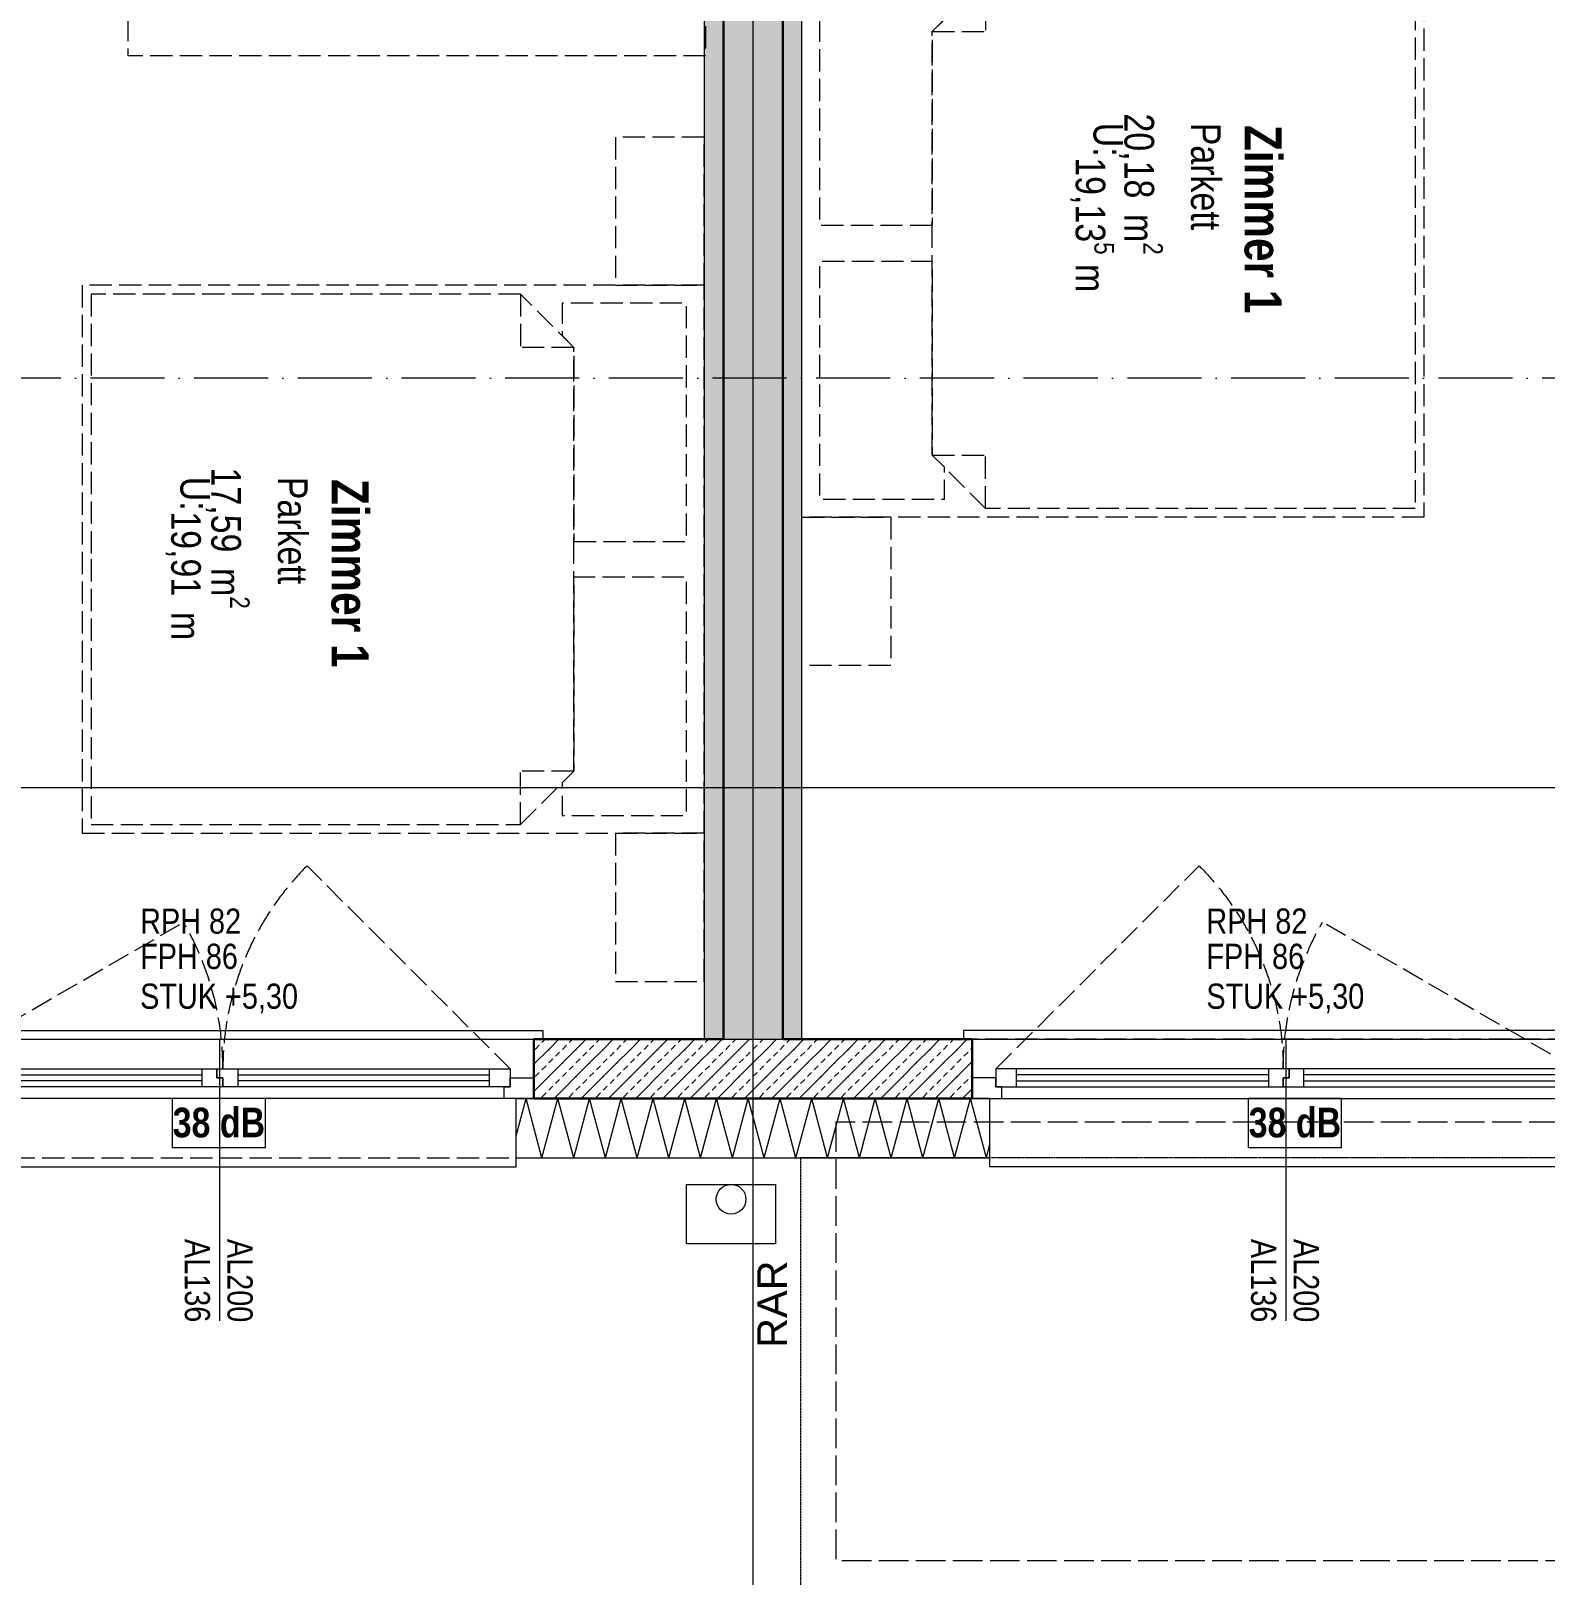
# Model space of a CAD drawing. Header units: metres. Extents: x -16782 to 57285, y -22997 to 18599.
# Drawn here: x 19095 to 24208, y -13702 to -8489 of the extents above; entities that cross this region are included whole.
import ezdxf
from ezdxf.enums import TextEntityAlignment as Align

# ---------------------------------------------------------------- set-up
doc = ezdxf.new("R2010")
doc.units = ezdxf.units.M
doc.header["$MEASUREMENT"] = 0
for name, pattern in [('Schnittlinie', [0.35, 0.25, -0.05, 0, -0.05]), ('Strichlinie eng', [0.1, 0.075, -0.025]), ('Strichlinie mittel', [0.15, 0.1, -0.05]), ('Untersicht', [0.125, 0.1, -0.025])]:
    doc.linetypes.add(name, pattern=pattern)
for name, color, linetype in [('110 Wand Aussen', 7, 'Continuous'), ('11__100 Achsraster', 7, 'Continuous'), ('120 Wand Innen tragend', 7, 'Continuous'), ('210 Balkonplatte', 7, 'Continuous'), ('211 Draufsicht Untersicht 2D', 7, 'Continuous'), ('220 Bodenaufbau', 7, 'Continuous'), ('510 Moeblierung', 7, 'Continuous'), ('710 Kanal RW', 7, 'Continuous'), ('810 Raumstempel', 7, 'Continuous'), ('851 Marker Schnitt PP', 7, 'Continuous'), ('936 Beschriftung PP', 7, 'Continuous'), ('936 Beschriftung PP Schallschutz', 7, 'Continuous')]:
    doc.layers.add(name, color=color, linetype=linetype)
doc.styles.add('ERSTELLTER_STIL_1', font='ARIALN.TTF')
doc.styles.add('ERSTELLTER_STIL_2', font='arial.ttf')
doc.styles.add('ERSTELLTER_STIL_3', font='ARIALNB.TTF')
doc.styles.add('ERSTELLTER_STIL_4', font='arialbd.ttf')
doc.linetypes.add('Grenze Bezirk', pattern='A,0,[2,22HAUS116_408 STG1 _ 1.Stock_IndexB_2026-08-161.Shx,S=0.001587,R=0,X=0,Y=0],-0.25,0', length=0.25)
pattern_1 = [(45, (0, 0), (-0.04596194, 0.04596194), [0.0195, -0.013]), (45, (-0.02298, 0.02298), (-0.04596194, 0.04596194), [0.065, 0])]
pattern_2 = [(315, (0, 0), (0.03535534, 0.03535534), [0.05, 0]), (45, (0, 0), (-0.03535534, 0.03535534), [0.05, 0])]

# ---------------------------------------------------------------- blocks, each defined once
blk = doc.blocks.new('Doppelbett 06 27[7]_1', base_point=(17.705, 2.5672))
at = {"layer": '510 Moeblierung', "color": 253, "linetype": 'Strichlinie eng', "lineweight": 9, "true_color": 0x9f9f9f}
for p, q in [((17.705, 3.4922), (17.705, 3.9922)), ((17.705, 3.9922), (18.005, 3.9922)), ((18.005, 3.9922), (18.005, 3.4922)), ((18.005, 3.4922), (17.705, 3.4922)), ((17.705, 1.6422), (17.705, 3.4922)), ((17.705, 3.4922), (19.805, 3.4922)), ((18.145, 3.2822), (18.325, 3.4622)), ((18.325, 3.4622), (19.775, 3.4622)), ((18.325, 3.4622), (18.325, 3.2822)), ((19.775, 3.4622), (19.775, 2.5672)), ((19.805, 3.4922), (19.805, 1.6422)), ((18.145, 2.5672), (18.145, 3.2822)), ((18.145, 3.2822), (18.325, 3.2822)), ((18.145, 1.8522), (18.145, 2.5672)), ((19.775, 2.5672), (19.775, 1.6722)), ((18.325, 1.6722), (18.145, 1.8522)), ((18.145, 1.8522), (18.325, 1.8522)), ((18.325, 1.6722), (18.325, 1.8522)), ((19.775, 1.6722), (18.325, 1.6722)), ((17.705, 1.1422), (17.705, 1.6422)), ((17.705, 1.6422), (18.005, 1.6422)), ((19.805, 1.6422), (17.705, 1.6422)), ((18.005, 1.6422), (18.005, 1.1422)), ((18.005, 1.1422), (17.705, 1.1422))]:
    blk.add_line(p, q, dxfattribs=at)
at = {"layer": '510 Moeblierung', "color": 253, "linetype": 'Strichlinie eng', "lineweight": 9, "true_color": 0x9f9f9f, "flags": 128}
for points in [[(18.145, 2.6272), (17.765, 2.6272), (17.765, 3.4322), (18.185, 3.4322), (18.185, 3.3222), (18.145, 3.2822)], [(18.145, 1.8522), (18.185, 1.8122), (18.185, 1.7022), (17.765, 1.7022), (17.765, 2.5072), (18.145, 2.5072)]]:
    blk.add_lwpolyline(points, close=True, dxfattribs=at)
blk = doc.blocks.new('Doppelbett 06 27[31]_1', base_point=(17.375, 1.5006))
at = {"layer": '510 Moeblierung', "color": 253, "linetype": 'Strichlinie eng', "lineweight": 9, "true_color": 0x9f9f9f}
for p, q in [((17.075, 2.9256), (17.075, 2.4256)), ((17.375, 2.9256), (17.075, 2.9256)), ((17.375, 2.4256), (17.375, 2.9256)), ((15.275, 2.4256), (15.275, 0.5756)), ((17.375, 2.4256), (15.275, 2.4256)), ((17.075, 2.4256), (17.375, 2.4256)), ((17.375, 0.5756), (17.375, 2.4256)), ((16.755, 2.3956), (15.305, 2.3956)), ((15.305, 2.3956), (15.305, 1.5006)), ((16.935, 2.2156), (16.755, 2.3956)), ((16.755, 2.3956), (16.755, 2.2156)), ((16.935, 2.2156), (16.755, 2.2156)), ((16.935, 1.5006), (16.935, 2.2156)), ((15.305, 1.5006), (15.305, 0.6056)), ((16.935, 0.7856), (16.935, 1.5006)), ((16.755, 0.6056), (16.935, 0.7856)), ((16.755, 0.6056), (16.755, 0.7856)), ((16.935, 0.7856), (16.755, 0.7856)), ((15.275, 0.5756), (17.375, 0.5756)), ((15.305, 0.6056), (16.755, 0.6056)), ((17.075, 0.5756), (17.075, 0.0756)), ((17.375, 0.5756), (17.075, 0.5756)), ((17.375, 0.0756), (17.375, 0.5756)), ((17.075, 0.0756), (17.375, 0.0756))]:
    blk.add_line(p, q, dxfattribs=at)
at = {"layer": '510 Moeblierung', "color": 253, "linetype": 'Strichlinie eng', "lineweight": 9, "true_color": 0x9f9f9f, "flags": 128}
for points in [[(16.935, 1.5606), (17.315, 1.5606), (17.315, 2.3656), (16.895, 2.3656), (16.895, 2.2556), (16.935, 2.2156)], [(16.935, 0.7856), (16.895, 0.7456), (16.895, 0.6356), (17.315, 0.6356), (17.315, 1.4406), (16.935, 1.4406)]]:
    blk.add_lwpolyline(points, close=True, dxfattribs=at)
blk = doc.blocks.new('Garderobe 01 27[81]_1', base_point=(15.43, 3.65))
at = {"layer": '510 Moeblierung', "color": 253, "linetype": 'Strichlinie eng', "lineweight": 9, "true_color": 0x9f9f9f}
for p, q in [((15.43, 3.65), (15.43, 3.63)), ((16.405, 3.65), (16.405, 3.63)), ((15.43, 3.63), (17.38, 3.63))]:
    blk.add_line(p, q, dxfattribs=at)
at = {"layer": '510 Moeblierung', "color": 253, "linetype": 'Strichlinie eng', "lineweight": 9, "true_color": 0x9f9f9f, "flags": 128}
blk.add_lwpolyline([(15.43, 3.65), (17.38, 3.65), (17.38, 3.2), (15.43, 3.2)], close=True, dxfattribs=at)
blk = doc.blocks.new('Decke_9_1', base_point=(9.73, 15.651))
at = {"layer": '220 Bodenaufbau', "color": 7, "linetype": 'Continuous', "lineweight": 13, "flags": 128}
blk.add_lwpolyline([(9.73, 15.651), (9.09, 15.651), (9.09, 12.7733), (9.09, 9.392), (10.06, 9.392), (10.06, -0.12), (24.87, -0.12), (24.87, 9.1929), (26.44, 9.1929), (26.44, 13.0333), (23.6, 13.0333), (23.6, 13.591), (21.7, 13.591), (21.7, 12.8333), (17.64, 12.8333), (17.64, 12.4833), (16.64, 12.4833), (16.64, 12.8333), (13.9801, 12.8333), (13.9801, 15.651)], close=True, dxfattribs=at)
blk = doc.blocks.new('Zimmer 1_021_33_1', base_point=(14.9943, 3.182))
at = {"layer": '810 Raumstempel', "color": 7, "lineweight": 13, "char_height": 0.1, "attachment_point": 1, "rotation": 270, "style": 'ERSTELLTER_STIL_1'}
for s, insert in [('\\A1;{\\pql;\\pt0,0.05;\\fArial Narrow|b0|i0|c0|p0;\\W1.000000;17,59\\fArial Narrow|b0|i0|c0|p0;\\W1.000000;\\A1{\\H.66x;\\S^  ;}\\fArial Narrow|b0|i0|c0|p0;\\W1.000000; m\\fArial Narrow|b0|i0|c0|p0;\\W1.000000;\\A1{\\H.66x;\\S2^  ;}}', (15.8402, 1.8104)), ('\\A1;{\\pql;\\pt0,0.05;\\fArial Narrow|b0|i0|c0|p0;\\W1.000000;19,91\\fArial Narrow|b0|i0|c0|p0;\\W1.000000;\\A1{\\H.66x;\\S^  ;}\\fArial Narrow|b0|i0|c0|p0;\\W1.000000; m\\fArial Narrow|b0|i0|c0|p0;\\W1.000000;\\A1{\\H.66x;\\S^  ;}}', (15.6755, 1.6625))]:
    blk.add_mtext(s, dxfattribs=dict(at, insert=insert))
at = {"layer": '810 Raumstempel', "color": 7, "lineweight": 13}
for tag, height, style, p in [('DUMMY_892', 0.1, 'ERSTELLTER_STIL_1', (15.8711, 1.8104)), ('stFloorCovering', 0.1, 'ERSTELLTER_STIL_1', (16.0358, 1.7792)), ('DUMMY_891', 0.1, 'ERSTELLTER_STIL_1', (16.0358, 1.8104)), ('perimeterCode', 0.1, 'ERSTELLTER_STIL_1', (15.7064, 1.7792)), ('ROOM_NAME', 0.125, 'ERSTELLTER_STIL_3', (16.2417, 1.7718)), ('DUMMY_890', 0.125, 'ERSTELLTER_STIL_3', (16.2417, 1.167))]:
    blk.add_attdef(tag, text='', height=height, rotation=270, dxfattribs=dict(at, style=style)).set_placement(p, align=Align.TOP_LEFT)
blk = doc.blocks.new('Zimmer 1_021_44_1', base_point=(20.302, 3.1598))
at = {"layer": '810 Raumstempel', "color": 7, "lineweight": 13, "char_height": 0.1, "attachment_point": 1, "rotation": 270, "style": 'ERSTELLTER_STIL_1'}
for s, insert in [('\\A1;{\\pql;\\pt0,0.05;\\fArial Narrow|b0|i0|c0|p0;\\W1.000000;20,18\\fArial Narrow|b0|i0|c0|p0;\\W1.000000;\\A1{\\H.66x;\\S^  ;}\\fArial Narrow|b0|i0|c0|p0;\\W1.000000; m\\fArial Narrow|b0|i0|c0|p0;\\W1.000000;\\A1{\\H.66x;\\S2^  ;}}', (18.9232, 3.0057)), ('\\A1;{\\pql;\\pt0,0.05;\\fArial Narrow|b0|i0|c0|p0;\\W1.000000;19,13\\fArial Narrow|b0|i0|c0|p0;\\W1.000000;\\A1{\\H.66x;\\S5^  ;}\\fArial Narrow|b0|i0|c0|p0;\\W1.000000; m\\fArial Narrow|b0|i0|c0|p0;\\W1.000000;\\A1{\\H.66x;\\S^  ;}}', (18.7585, 2.8578))]:
    blk.add_mtext(s, dxfattribs=dict(at, insert=insert))
at = {"layer": '810 Raumstempel', "color": 7, "lineweight": 13}
for tag, height, style, p in [('DUMMY_892', 0.1, 'ERSTELLTER_STIL_1', (18.9541, 3.0057)), ('DUMMY_891', 0.1, 'ERSTELLTER_STIL_1', (19.1188, 3.0057)), ('perimeterCode', 0.1, 'ERSTELLTER_STIL_1', (18.7894, 2.9744)), ('stFloorCovering', 0.1, 'ERSTELLTER_STIL_1', (19.1188, 2.9744)), ('ROOM_NAME', 0.125, 'ERSTELLTER_STIL_3', (19.3247, 2.967)), ('DUMMY_890', 0.125, 'ERSTELLTER_STIL_3', (19.3247, 2.3623))]:
    blk.add_attdef(tag, text='', height=height, rotation=270, dxfattribs=dict(at, style=style)).set_placement(p, align=Align.TOP_LEFT)
blk = doc.blocks.new('Fallrohr Komplex 27_9')
at = {"layer": '710 Kanal RW', "color": 7, "linetype": 'Continuous', "lineweight": 13, "flags": 128}
blk.add_lwpolyline([(-0.15, -0.15), (0.15, -0.15), (0.15, 0.05), (-0.15, 0.05)], close=True, dxfattribs=at)
blk.add_lwpolyline([(0.05, 0, 1), (-0.05, 0, 1)], format="xyb", close=True, dxfattribs=at)
blk.add_lwpolyline([(0.05, 0, 1), (-0.05, 0, 1)], format="xyb", close=True, dxfattribs=at)
blk = doc.blocks.new('*X909')
at = {"layer": '110 Wand Aussen', "color": 7, "linetype": 'Continuous', "lineweight": 5}
for p, q in [((16.74, -0.4454), (16.7736, -0.32)), ((16.8272, -0.52), (16.7736, -0.32)), ((16.8272, -0.52), (16.8808, -0.32)), ((16.9344, -0.52), (16.8808, -0.32)), ((16.9344, -0.52), (16.988, -0.32)), ((17.0416, -0.52), (16.988, -0.32)), ((17.0416, -0.52), (17.0952, -0.32)), ((17.1487, -0.52), (17.0952, -0.32)), ((17.1487, -0.52), (17.2023, -0.32)), ((17.2559, -0.52), (17.2023, -0.32)), ((17.2559, -0.52), (17.3095, -0.32)), ((17.3631, -0.52), (17.3095, -0.32)), ((17.3631, -0.52), (17.4167, -0.32)), ((17.4703, -0.52), (17.4167, -0.32)), ((17.4703, -0.52), (17.5239, -0.32)), ((17.5775, -0.52), (17.5239, -0.32)), ((17.5775, -0.52), (17.6311, -0.32)), ((17.6846, -0.52), (17.6311, -0.32)), ((17.6846, -0.52), (17.7382, -0.32)), ((17.7918, -0.52), (17.7382, -0.32)), ((17.7918, -0.52), (17.8454, -0.32)), ((17.899, -0.52), (17.8454, -0.32)), ((17.899, -0.52), (17.9526, -0.32)), ((18.0062, -0.52), (17.9526, -0.32)), ((18.0062, -0.52), (18.0598, -0.32)), ((18.1134, -0.52), (18.0598, -0.32)), ((18.1134, -0.52), (18.167, -0.32)), ((18.2205, -0.52), (18.167, -0.32)), ((18.2205, -0.52), (18.2741, -0.32)), ((18.3277, -0.52), (18.2741, -0.32)), ((18.3277, -0.52), (18.34, -0.4741))]:
    blk.add_line(p, q, dxfattribs=at)
blk = doc.blocks.new('Kombi-Fenster 2-Fl 27_5')
at = {"layer": '110 Wand Aussen', "color": 7, "linetype": 'Strichlinie eng', "lineweight": 13}
for p, q in [((0.98, 0.03), (0.2941, 0.7159)), ((-0.98, 0.03), (-0.1226, 0.525)), ((-1.06, 0.13), (1.06, 0.13)), ((-1, -0.27), (1, -0.27))]:
    blk.add_line(p, q, dxfattribs=at)
at = {"layer": '110 Wand Aussen', "color": 7, "linetype": 'Continuous', "lineweight": 13}
for p, q in [((-1.09, 0.13), (-1.09, 0.16)), ((-1.09, 0.16), (1.09, 0.16)), ((1.09, 0.16), (1.09, 0.13)), ((-1.06, 0), (-0.98, 0)), ((-0.98, -0.03), (-0.98, 0.03)), ((-0.98, 0.03), (-0.91, 0.03)), ((-0.98, 0), (-0.98, -0.03)), ((-0.91, 0.03), (-0.06, 0.03)), ((-0.91, 0.03), (-0.91, -0.03)), ((-0.91, 0.01), (-0.06, 0.01)), ((-0.06, -0.03), (-0.06, 0.03)), ((-0.06, 0.03), (-0.01, 0.03)), ((-0.01, 0.03), (-0.01, 0)), ((-0.01, 0), (-0.01, 0.03)), ((-0.01, 0.03), (0.06, 0.03)), ((-0.01, 0), (0.01, 0)), ((0.01, 0), (-0.01, 0)), ((0.01, 0), (0.01, -0.03)), ((0.01, -0.03), (0.01, 0)), ((0.06, 0.03), (0.91, 0.03)), ((0.06, 0.03), (0.06, -0.03)), ((0.06, 0.01), (0.91, 0.01)), ((0.91, -0.03), (0.91, 0.03)), ((0.91, 0.03), (0.98, 0.03)), ((0.98, 0.03), (0.98, -0.03)), ((0.98, -0.03), (0.98, 0)), ((0.98, 0), (1.06, 0)), ((-0.98, -0.03), (-0.96, -0.03)), ((-0.91, -0.03), (-0.98, -0.03)), ((-0.96, -0.03), (-0.96, -0.07)), ((-0.06, -0.01), (-0.91, -0.01)), ((-0.06, -0.03), (-0.91, -0.03)), ((0.01, -0.03), (-0.06, -0.03)), ((0.06, -0.03), (0.01, -0.03)), ((0.91, -0.01), (0.06, -0.01)), ((0.91, -0.03), (0.06, -0.03)), ((0.98, -0.03), (0.91, -0.03)), ((0.96, -0.07), (0.96, -0.03)), ((0.96, -0.03), (0.98, -0.03)), ((-0.96, -0.07), (-1.06, -0.07)), ((-1, -0.07), (-1.06, -0.07)), ((-1, -0.07), (-1.06, -0.07)), ((-1, -0.27), (-1, -0.07)), ((0.96, -0.07), (-0.96, -0.07)), ((1.06, -0.07), (0.96, -0.07)), ((1, -0.07), (1.06, -0.07)), ((1, -0.07), (1.06, -0.07)), ((1, -0.27), (1, -0.07)), ((-1, -0.27), (-1, -0.3)), ((-1, -0.3), (1, -0.3)), ((1, -0.3), (1, -0.27))]:
    blk.add_line(p, q, dxfattribs=at)
at = {"layer": '110 Wand Aussen', "color": 7, "linetype": 'Continuous', "lineweight": 30}
for p, q in [((-1.06, 0.13), (-1.09, 0.13)), ((-1.06, 0), (-1.06, 0.13)), ((1.06, 0), (1.06, 0.13)), ((1.06, 0.13), (1.09, 0.13)), ((-1.06, -0.07), (-1.06, 0)), ((-1.06, -0.07), (-1.06, 0)), ((1.06, -0.07), (1.06, 0)), ((1.06, -0.07), (1.06, 0))]:
    blk.add_line(p, q, dxfattribs=at)
at = {"layer": '110 Wand Aussen', "color": 7, "linetype": 'Strichlinie eng', "lineweight": 13}
for centre, radius, start, end in [((0.98, 0.03), 0.97, 135, 180), ((-0.98, 0.03), 0.99, 0, 30)]:
    blk.add_arc(centre, radius, start, end, dxfattribs=at)
blk = doc.blocks.new('F Marker 21_15')
at = {"layer": '110 Wand Aussen', "color": 7, "linetype": 'Continuous', "lineweight": 13}
blk.add_line((0, -0.95), (0, 0), dxfattribs=at)
at = {"layer": '110 Wand Aussen', "color": 7, "lineweight": 13, "style": 'ERSTELLTER_STIL_1'}
for tag, rotation, p in [('AC_SillPrefix', 360, (-0.2694, 0.331)), ('AC_CustomText_7', 360, (-0.2694, 0.212)), ('AC_SillPrefix_STUK', 360, (-0.2694, 0.0775)), ('gs_width_select_pref_50_1', 270, (-0.144, -0.674)), ('gs_width_select_pref_50_0', 270, (0, -0.674))]:
    blk.add_attdef(tag, text='', height=0.085, rotation=rotation, dxfattribs=at).set_placement(p, align=Align.BOTTOM_LEFT)
blk = doc.blocks.new('Kombi-Fenster 2-Fl 27_6')
at = {"layer": '110 Wand Aussen', "color": 7, "linetype": 'Strichlinie eng', "lineweight": 13}
for p, q in [((0.98, 0.03), (0.2941, 0.7159)), ((-0.98, 0.03), (-0.1226, 0.525)), ((-1.06, 0.13), (1.06, 0.13)), ((-1, -0.27), (1, -0.27))]:
    blk.add_line(p, q, dxfattribs=at)
at = {"layer": '110 Wand Aussen', "color": 7, "linetype": 'Continuous', "lineweight": 13}
for p, q in [((-1.09, 0.13), (-1.09, 0.16)), ((-1.09, 0.16), (1.09, 0.16)), ((1.09, 0.16), (1.09, 0.13)), ((-1.06, 0), (-0.98, 0)), ((-0.98, -0.03), (-0.98, 0.03)), ((-0.98, 0.03), (-0.91, 0.03)), ((-0.98, 0), (-0.98, -0.03)), ((-0.91, 0.03), (-0.06, 0.03)), ((-0.91, 0.03), (-0.91, -0.03)), ((-0.91, 0.01), (-0.06, 0.01)), ((-0.06, -0.03), (-0.06, 0.03)), ((-0.06, 0.03), (-0.01, 0.03)), ((-0.01, 0.03), (-0.01, 0)), ((-0.01, 0), (-0.01, 0.03)), ((-0.01, 0.03), (0.06, 0.03)), ((-0.01, 0), (0.01, 0)), ((0.01, 0), (-0.01, 0)), ((0.01, 0), (0.01, -0.03)), ((0.01, -0.03), (0.01, 0)), ((0.06, 0.03), (0.91, 0.03)), ((0.06, 0.03), (0.06, -0.03)), ((0.06, 0.01), (0.91, 0.01)), ((0.91, -0.03), (0.91, 0.03)), ((0.91, 0.03), (0.98, 0.03)), ((0.98, 0.03), (0.98, -0.03)), ((0.98, -0.03), (0.98, 0)), ((0.98, 0), (1.06, 0)), ((-0.98, -0.03), (-0.96, -0.03)), ((-0.91, -0.03), (-0.98, -0.03)), ((-0.96, -0.03), (-0.96, -0.07)), ((-0.06, -0.01), (-0.91, -0.01)), ((-0.06, -0.03), (-0.91, -0.03)), ((0.01, -0.03), (-0.06, -0.03)), ((0.06, -0.03), (0.01, -0.03)), ((0.91, -0.01), (0.06, -0.01)), ((0.91, -0.03), (0.06, -0.03)), ((0.98, -0.03), (0.91, -0.03)), ((0.96, -0.07), (0.96, -0.03)), ((0.96, -0.03), (0.98, -0.03)), ((-0.96, -0.07), (-1.06, -0.07)), ((-1, -0.07), (-1.06, -0.07)), ((-1, -0.07), (-1.06, -0.07)), ((-1, -0.27), (-1, -0.07)), ((0.96, -0.07), (-0.96, -0.07)), ((1.06, -0.07), (0.96, -0.07)), ((1, -0.07), (1.06, -0.07)), ((1, -0.07), (1.06, -0.07)), ((1, -0.27), (1, -0.07)), ((-1, -0.27), (-1, -0.3)), ((-1, -0.3), (1, -0.3)), ((1, -0.3), (1, -0.27))]:
    blk.add_line(p, q, dxfattribs=at)
at = {"layer": '110 Wand Aussen', "color": 7, "linetype": 'Continuous', "lineweight": 30}
for p, q in [((-1.06, 0.13), (-1.09, 0.13)), ((-1.06, 0), (-1.06, 0.13)), ((1.06, 0), (1.06, 0.13)), ((1.06, 0.13), (1.09, 0.13)), ((-1.06, -0.07), (-1.06, 0)), ((-1.06, -0.07), (-1.06, 0)), ((1.06, -0.07), (1.06, 0)), ((1.06, -0.07), (1.06, 0))]:
    blk.add_line(p, q, dxfattribs=at)
at = {"layer": '110 Wand Aussen', "color": 7, "linetype": 'Strichlinie eng', "lineweight": 13}
for centre, radius, start, end in [((0.98, 0.03), 0.97, 135, 180), ((-0.98, 0.03), 0.99, 0, 30)]:
    blk.add_arc(centre, radius, start, end, dxfattribs=at)
blk = doc.blocks.new('F Marker 21_17')
at = {"layer": '110 Wand Aussen', "color": 7, "linetype": 'Continuous', "lineweight": 13}
blk.add_line((0, -0.95), (0, 0), dxfattribs=at)
at = {"layer": '110 Wand Aussen', "color": 7, "lineweight": 13, "style": 'ERSTELLTER_STIL_1'}
for tag, rotation, p in [('AC_SillPrefix', 360, (-0.2694, 0.331)), ('AC_CustomText_7', 360, (-0.2694, 0.212)), ('AC_SillPrefix_STUK', 360, (-0.2694, 0.0775)), ('gs_width_select_pref_50_1', 270, (-0.144, -0.674)), ('gs_width_select_pref_50_0', 270, (0, -0.674))]:
    blk.add_attdef(tag, text='', height=0.085, rotation=rotation, dxfattribs=at).set_placement(p, align=Align.BOTTOM_LEFT)
blk = doc.blocks.new('Wand_176_1', base_point=(10.52, -0.52))
at = {"layer": '110 Wand Aussen', "linetype": 'Continuous', "lineweight": 0, "true_color": 0x000000}
h = blk.add_hatch(dxfattribs=at)
h.set_pattern_fill('BETON__BEWEHRT_SN46_0001', color=18, style=0, pattern_type=2)
h.set_pattern_definition(pattern_1)
h.paths.add_polyline_path([(18.28, -0.12), (16.8, -0.12), (16.8, -0.25), (16.8, -0.32), (18.28, -0.32), (18.28, -0.25)])
at = {"layer": '110 Wand Aussen', "color": 7, "linetype": 'Continuous', "lineweight": 30}
for p, q in [((16.8, -0.12), (16.83, -0.12)), ((16.8, -0.25), (16.8, -0.12)), ((18.28, -0.12), (18.25, -0.12)), ((18.28, -0.25), (18.28, -0.12)), ((16.8, -0.32), (16.8, -0.25)), ((18.28, -0.32), (18.28, -0.25)), ((16.8, -0.32), (18.28, -0.32))]:
    blk.add_line(p, q, dxfattribs=at)
at = {"layer": '110 Wand Aussen', "color": 7, "linetype": 'Continuous', "lineweight": 13}
for p, q in [((16.74, -0.52), (16.74, -0.32)), ((16.74, -0.32), (16.8, -0.32)), ((18.34, -0.32), (18.28, -0.32)), ((18.34, -0.52), (18.34, -0.32))]:
    blk.add_line(p, q, dxfattribs=at)
at = {"layer": '110 Wand Aussen', "color": 7, "linetype": 'Continuous', "lineweight": 30, "flags": 128}
for points in [[(17.44, -0.12), (16.8, -0.12)], [(18.28, -0.12), (17.64, -0.12)]]:
    blk.add_lwpolyline(points, dxfattribs=at)
at = {"layer": '110 Wand Aussen', "color": 7, "linetype": 'Continuous', "lineweight": 13, "flags": 128}
blk.add_lwpolyline([(16.74, -0.52), (18.34, -0.52)], dxfattribs=at)
at = {"layer": '110 Wand Aussen', "color": 7, "linetype": 'Continuous', "lineweight": 13}
blk.add_blockref('Kombi-Fenster 2-Fl 27_6', (15.74, -0.25), dxfattribs=at)
at = {"layer": '110 Wand Aussen', "color": 7, "linetype": 'Continuous', "lineweight": 13, "xscale": -1}
blk.add_blockref('Kombi-Fenster 2-Fl 27_5', (19.34, -0.25), dxfattribs=at)
at = {"layer": '110 Wand Aussen', "color": 7, "lineweight": 13}
ref = blk.add_blockref('F Marker 21_17', (15.74, -0.12), dxfattribs=at)
ref.add_attrib('gs_width_select_pref_50', 'AL200', dxfattribs={"color": 7, "lineweight": 13, "height": 0.085, "rotation": 270, "style": 'ERSTELLTER_STIL_1'}).set_placement((15.74, -0.7939), align=Align.BOTTOM_LEFT)
ref.add_attrib('gs_width_select_pref_50_1', 'AL136', dxfattribs={"color": 7, "lineweight": 13, "height": 0.085, "rotation": 270, "style": 'ERSTELLTER_STIL_1'}).set_placement((15.596, -0.7939), align=Align.BOTTOM_LEFT)
ref.add_attrib('AC_SillPrefix', 'RPH 82', dxfattribs={"color": 7, "lineweight": 13, "height": 0.085, "rotation": 360, "style": 'ERSTELLTER_STIL_1'}).set_placement((15.4706, 0.2111), align=Align.BOTTOM_LEFT)
ref.add_attrib('AC_CustomText_7', 'FPH 86', dxfattribs={"color": 7, "lineweight": 13, "height": 0.085, "rotation": 360, "style": 'ERSTELLTER_STIL_1'}).set_placement((15.4706, 0.0921), align=Align.BOTTOM_LEFT)
ref.add_attrib('AC_SillPrefix_STUK', 'STUK +5,30', dxfattribs={"color": 7, "lineweight": 13, "height": 0.085, "rotation": 360, "style": 'ERSTELLTER_STIL_1'}).set_placement((15.4706, -0.0424), align=Align.BOTTOM_LEFT)
ref = blk.add_blockref('F Marker 21_15', (19.34, -0.12), dxfattribs=at)
ref.add_attrib('gs_width_select_pref_50', 'AL200', dxfattribs={"color": 7, "lineweight": 13, "height": 0.085, "rotation": 270, "style": 'ERSTELLTER_STIL_1'}).set_placement((19.34, -0.7939), align=Align.BOTTOM_LEFT)
ref.add_attrib('gs_width_select_pref_50_1', 'AL136', dxfattribs={"color": 7, "lineweight": 13, "height": 0.085, "rotation": 270, "style": 'ERSTELLTER_STIL_1'}).set_placement((19.196, -0.7939), align=Align.BOTTOM_LEFT)
ref.add_attrib('AC_SillPrefix', 'RPH 82', dxfattribs={"color": 7, "lineweight": 13, "height": 0.085, "rotation": 360, "style": 'ERSTELLTER_STIL_1'}).set_placement((19.0706, 0.2111), align=Align.BOTTOM_LEFT)
ref.add_attrib('AC_CustomText_7', 'FPH 86', dxfattribs={"color": 7, "lineweight": 13, "height": 0.085, "rotation": 360, "style": 'ERSTELLTER_STIL_1'}).set_placement((19.0706, 0.0921), align=Align.BOTTOM_LEFT)
ref.add_attrib('AC_SillPrefix_STUK', 'STUK +5,30', dxfattribs={"color": 7, "lineweight": 13, "height": 0.085, "rotation": 360, "style": 'ERSTELLTER_STIL_1'}).set_placement((19.0706, -0.0424), align=Align.BOTTOM_LEFT)
at = {"layer": '110 Wand Aussen', "color": 7, "lineweight": 30}
blk.add_blockref('*X909', (0, 0), dxfattribs=at)
blk = doc.blocks.new('Decke_50_1', base_point=(17.82, -0.4))
at = {"layer": '210 Balkonplatte', "color": 139, "linetype": 'Untersicht', "lineweight": 13, "true_color": 0x2c655e, "flags": 128}
blk.add_lwpolyline([(17.82, -0.4), (17.82, -1.88), (24.31, -1.88), (24.31, -0.4)], close=True, dxfattribs=at)
blk = doc.blocks.new('Wand_209_1', base_point=(17.54, 5.05))
at = {"layer": '120 Wand Innen tragend', "linetype": 'Continuous', "lineweight": 13, "true_color": 0xa7a7a7}
h = blk.add_hatch(dxfattribs=at)
h.set_pattern_fill('GIPSKARTONWAND_0001', color=253, style=0, pattern_type=2)
h.set_pattern_definition(pattern_2)
h.paths.add_polyline_path([(17.375, 5.05), (17.375, -0.12), (17.44, -0.12), (17.44, 5.05)])
at = {"layer": '120 Wand Innen tragend', "linetype": 'Continuous', "lineweight": 0, "true_color": 0x000000}
h = blk.add_hatch(dxfattribs=at)
h.set_pattern_fill('BETON__BEWEHRT_SN46_0001', color=18, style=0, pattern_type=2)
h.set_pattern_definition(pattern_1)
h.paths.add_polyline_path([(17.44, 5.05), (17.44, -0.12), (17.64, -0.12), (17.64, 5.05)])
at = {"layer": '120 Wand Innen tragend', "linetype": 'Continuous', "lineweight": 13, "true_color": 0xa7a7a7}
h = blk.add_hatch(dxfattribs=at)
h.set_pattern_fill('GIPSKARTONWAND_0001', color=253, style=0, pattern_type=2)
h.set_pattern_definition(pattern_2)
h.paths.add_polyline_path([(17.705, -0.12), (17.705, 5.05), (17.64, 5.05), (17.64, -0.12)])
at = {"layer": '120 Wand Innen tragend', "color": 7, "linetype": 'Continuous', "lineweight": 30}
for p, q in [((17.44, 5.05), (17.44, -0.12)), ((17.64, -0.12), (17.64, 5.05))]:
    blk.add_line(p, q, dxfattribs=at)
at = {"layer": '120 Wand Innen tragend', "color": 7, "linetype": 'Continuous', "lineweight": 13, "flags": 128}
for points in [[(17.375, 5.05), (17.375, -0.12)], [(17.375, 5.05), (17.44, 5.05)], [(17.64, 5.05), (17.705, 5.05)], [(17.705, -0.12), (17.705, 5.05)], [(17.375, -0.12), (17.44, -0.12)], [(17.64, -0.12), (17.705, -0.12)]]:
    blk.add_lwpolyline(points, dxfattribs=at)
blk = doc.blocks.new('Standard-Rastermarker_9')
at = {"layer": '11__100 Achsraster', "color": 8, "linetype": 'Grenze Bezirk', "lineweight": 5}
blk.add_line((1, 0), (34.397, 0), dxfattribs=at)
at = {"layer": '11__100 Achsraster', "color": 8, "lineweight": 5, "style": 'ERSTELLTER_STIL_4'}
for tag, p in [('AC_MarkerText_1_0', (-0.25, -0.1914)), ('AC_MarkerText_1_1', (35.647, -0.1914))]:
    blk.add_attdef(tag, text='', height=0.2, rotation=180, dxfattribs=at).set_placement(p, align=Align.TOP_CENTER)
blk = doc.blocks.new('Standard-Rastermarker_25')
at = {"layer": '11__100 Achsraster', "color": 8, "linetype": 'Grenze Bezirk', "lineweight": 5}
blk.add_line((1.0116, 0), (28.8867, 0), dxfattribs=at)
at = {"layer": '11__100 Achsraster', "color": 8, "lineweight": 5, "style": 'ERSTELLTER_STIL_4'}
blk.add_attdef('AC_MarkerText_1', text='', height=0.2, rotation=270, dxfattribs=at).set_placement((30.2941, -0.0457), align=Align.TOP_CENTER)
blk = doc.blocks.new('Schnittebene_11_1', base_point=(33.5203, 2.1116))
at = {"layer": '851 Marker Schnitt PP', "color": 250, "linetype": 'Schnittlinie', "lineweight": 13, "true_color": 0x3f3f3f}
blk.add_line((33.4078, 2.1116), (-8.41, 2.1116), dxfattribs=at)

msp = doc.modelspace()

# ---------------------------------------------------------------- linework, layer by layer
at = {"layer": '211 Draufsicht Untersicht 2D', "color": 7, "linetype": 'Strichlinie mittel', "lineweight": 13, "flags": 128}
msp.add_lwpolyline([(28423.612, -13773.059), (28423.612, -12293.059), (21693.612, -12293.059), (21693.612, -13773.059)], close=True, dxfattribs=at)
at = {"layer": '936 Beschriftung PP Schallschutz', "color": 7, "linetype": 'Continuous', "lineweight": 13, "flags": 128}
for points in [[(19572.414, -12257.775), (19887.649, -12257.775), (19887.649, -12093.069), (19572.414, -12093.069), (19572.414, -12257.775)], [(23205.375, -12257.775), (23520.609, -12257.775), (23520.609, -12093.069), (23205.375, -12093.069), (23205.375, -12257.775)]]:
    msp.add_lwpolyline(points, close=True, dxfattribs=at)

# ---------------------------------------------------------------- block references
at = {"layer": '110 Wand Aussen', "color": 7, "lineweight": 30, "xscale": 1000, "yscale": 1000, "zscale": 1000}
msp.add_blockref('Wand_176_1', (14513.568, -12293.059), dxfattribs=at)
at = {"layer": '11__100 Achsraster', "color": 7, "linetype": 'Continuous', "lineweight": 18, "xscale": 1000, "yscale": 1000, "zscale": 1000, "rotation": 90}
msp.add_blockref('Standard-Rastermarker_9', (21533.613, -17311.325), dxfattribs=at)
at = {"layer": '11__100 Achsraster', "color": 7, "linetype": 'Continuous', "lineweight": 18, "xscale": 1000, "yscale": 1000, "zscale": 1000}
msp.add_blockref('Standard-Rastermarker_25', (6741.428, -11043.054), dxfattribs=at)
at = {"layer": '120 Wand Innen tragend', "color": 7, "lineweight": 30, "xscale": 1000, "yscale": 1000, "zscale": 1000}
msp.add_blockref('Wand_209_1', (21533.612, -6723.059), dxfattribs=at)
at = {"layer": '210 Balkonplatte', "color": 139, "linetype": 'Untersicht', "lineweight": 13, "true_color": 0x2c655e, "xscale": 1000, "yscale": 1000, "zscale": 1000}
msp.add_blockref('Decke_50_1', (21813.612, -12173.06), dxfattribs=at)
at = {"layer": '220 Bodenaufbau', "color": 7, "linetype": 'Continuous', "lineweight": 13, "xscale": 1000, "yscale": 1000, "zscale": 1000}
msp.add_blockref('Decke_9_1', (13723.609, 3877.922), dxfattribs=at)
at = {"layer": '510 Moeblierung', "color": 253, "linetype": 'Strichlinie eng', "lineweight": 9, "true_color": 0x9f9f9f, "xscale": 1000, "yscale": 1000, "zscale": 1000}
for name, p in [('Doppelbett 06 27[7]_1', (21698.613, -9205.867)), ('Garderobe 01 27[81]_1', (19423.585, -8123.059)), ('Doppelbett 06 27[31]_1', (21368.612, -10272.529))]:
    msp.add_blockref(name, p, dxfattribs=at)
at = {"layer": '710 Kanal RW', "color": 7, "linetype": 'Continuous', "lineweight": 13, "xscale": -1000, "yscale": 1000, "zscale": 1000}
msp.add_blockref('Fallrohr Komplex 27_9', (21459.428, -12433.059), dxfattribs=at)
at = {"layer": '810 Raumstempel', "color": 7, "linetype": 'Continuous', "lineweight": 13, "xscale": 1000, "yscale": 1000, "zscale": 1000}
for name, p in [('Zimmer 1_021_44_1', (24295.611, -8613.271)), ('Zimmer 1_021_33_1', (18987.889, -8591.117))]:
    msp.add_blockref(name, p, dxfattribs=at).add_auto_attribs({'ROOM_NAME': 'Zimmer 1', 'stFloorCovering': 'Parkett', 'perimeterCode': 'U: '})
at = {"layer": '851 Marker Schnitt PP', "color": 250, "lineweight": 13, "true_color": 0x3f3f3f, "xscale": 1000, "yscale": 1000, "zscale": 1000}
msp.add_blockref('Schnittebene_11_1', (37513.93, -9661.459), dxfattribs=at)

# ---------------------------------------------------------------- texts
at = {"layer": '936 Beschriftung PP', "color": 12, "linetype": 'Continuous', "lineweight": 13, "true_color": 0xcc0000, "insert": (21547.867, -12934.751), "char_height": 100, "attachment_point": 1, "rotation": 90, "style": 'ERSTELLTER_STIL_2'}
msp.add_mtext('\\A1;{\\pql;\\fArial|b0|i0|c0|p0;\\W1.000000;RAR}', dxfattribs=at)
at = {"layer": '936 Beschriftung PP Schallschutz', "color": 7, "linetype": 'Continuous', "lineweight": 13, "char_height": 100, "attachment_point": 2, "style": 'ERSTELLTER_STIL_3'}
for insert in [(19730.031, -12124.02), (23362.992, -12124.02)]:
    msp.add_mtext('\\A1;{\\pqc;\\fArial Narrow|b1|i0|c0|p0;\\W1.000000;38 dB}', dxfattribs=dict(at, insert=insert))

doc.saveas('drawing.dxf')
